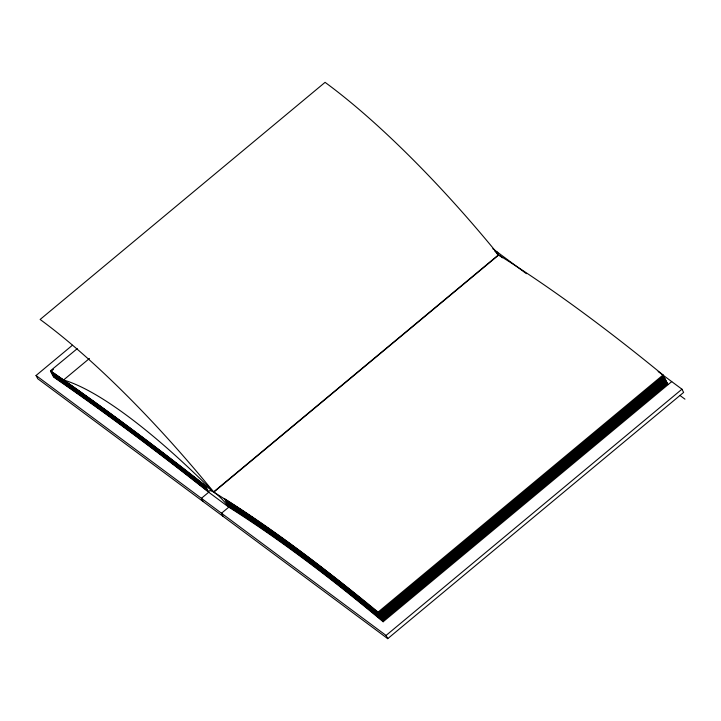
<?xml version="1.0" encoding="UTF-8"?>
<svg xmlns="http://www.w3.org/2000/svg" width="721" height="721" viewBox="0 0 721 721"><rect width="100%" height="100%" fill="white"/><g stroke="black" fill="none" stroke-linecap="round" stroke-linejoin="round"><path stroke-width="1.08" d="M658.183 371.549L681.958 389.196L683.625 392.422L387.736 638.653L37.726 378.723L36.05 375.506L72.388 345.26M671.72 381.598L383.13 621.754A949.845 218.13 50.2 0 0 228.809 507.151L208.72 492.236A1908.253 438.224 50.2 0 0 53.76 377.146L50.479 370.765L77.282 348.631M53.426 369.368L50.831 371.531A1908.253 438.224 50.2 0 1 205.8 486.612M89.467 358.445L63.565 379.994L50.506 370.9M500.356 256.135L498.472 254.855L213.533 491.974A20.891 4.795 50.2 0 0 208.72 492.236L201.42 498.31L203.097 501.528M383.13 621.754L378.101 612.102L663.041 374.983L668.07 384.635M378.606 613.066L663.545 375.947M379.111 614.031L664.05 376.912M379.606 614.995L664.546 377.876M380.111 615.959L665.05 378.849M380.616 616.924L665.555 379.814M381.121 617.888L666.06 380.778M381.625 618.861L666.555 381.742M382.121 619.826L667.06 382.707M382.626 620.79L667.565 383.671M36.05 375.506L386.059 635.435L681.958 389.196M50.578 370.954L75.381 388.277A1908.253 438.224 50.2 0 1 126.319 425.228L139.288 434.916A1908.253 438.224 50.2 0 1 205.476 485.99M492.813 248.736L526.429 273.701M679.975 395.459L684.95 399.155M497.319 252.08L498.157 253.684M386.059 635.435L387.736 638.653M223.177 516.452L221.5 513.226L228.809 507.151A20.891 4.795 50.2 0 0 215.417 493.254L213.533 491.974A2111.575 484.909 50.2 0 0 130.348 428.22L116.793 418.216A2111.575 484.909 50.2 0 0 63.565 379.994L63.637 380.021A311.021 71.424 50.2 0 1 213.786 492.155A1099.777 252.557 50.2 0 1 320.34 566.382L334.526 577.296A1099.777 252.557 50.2 0 1 378.101 612.102M228.368 506.295A949.845 218.13 50.2 0 1 382.689 620.907M53.435 376.524A1908.253 438.224 50.2 0 1 208.396 491.605M663.041 374.983A1099.777 252.557 50.2 0 0 498.716 255.027A311.139 71.451 50.2 0 0 325.072 82.347L40.133 319.466A311.139 71.451 50.2 0 1 213.776 492.146L498.716 255.027A311.139 71.451 50.2 0 0 494.786 251.088M501.032 256.649A20.891 4.795 50.2 0 1 502.438 257.812M496.706 253.468A2111.575 484.909 50.2 0 1 498.472 254.855M227.926 505.448A949.845 218.13 50.2 0 1 382.238 620.051M227.485 504.592A949.845 218.13 50.2 0 1 381.797 619.204M227.034 503.745A949.845 218.13 50.2 0 1 381.355 618.348M226.592 502.888A949.845 218.13 50.2 0 1 380.913 617.5M226.151 502.041A949.845 218.13 50.2 0 1 380.472 616.644M225.709 501.185A949.845 218.13 50.2 0 1 380.03 615.797M225.267 500.338A949.845 218.13 50.2 0 1 379.579 614.941M224.817 499.482A949.845 218.13 50.2 0 1 379.138 614.094M224.375 498.635A949.845 218.13 50.2 0 1 324.36 569.374L337.707 579.837A949.845 218.13 50.2 0 1 378.696 613.238M53.111 375.893A1908.253 438.224 50.2 0 1 208.072 490.983M52.786 375.271A1908.253 438.224 50.2 0 1 207.747 490.361M52.462 374.65A1908.253 438.224 50.2 0 1 207.423 489.739M52.128 374.028A1908.253 438.224 50.2 0 1 207.098 489.108M51.804 373.397A1908.253 438.224 50.2 0 1 206.774 488.487M51.479 372.775A1908.253 438.224 50.2 0 1 206.449 487.865M51.155 372.153A1908.253 438.224 50.2 0 1 206.125 487.234"/></g></svg>
